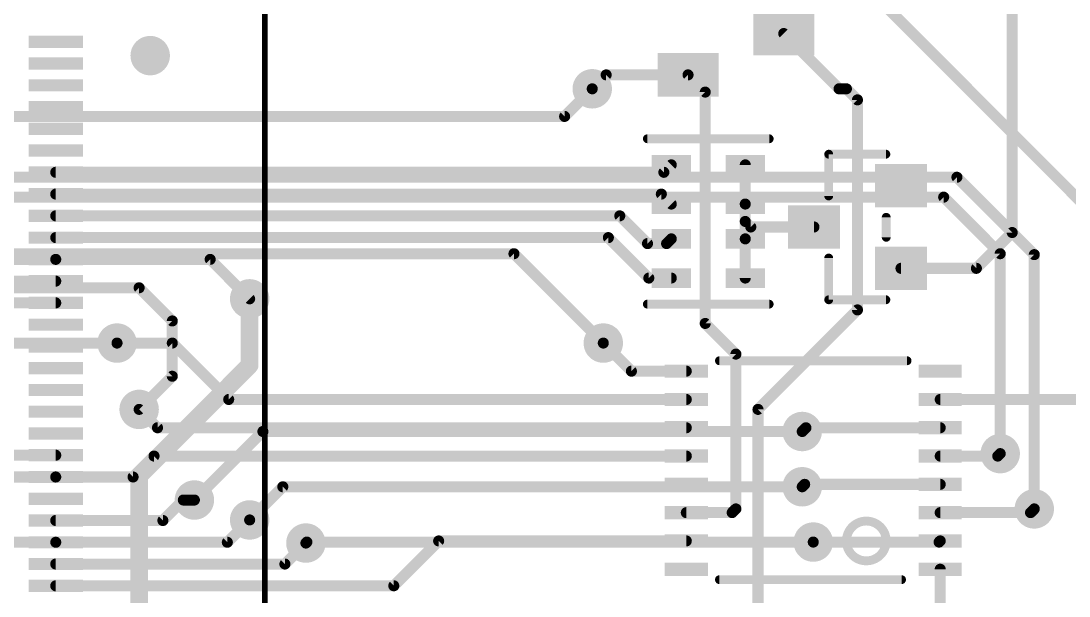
# Model space of a CAD drawing. Extents: x -11.1 to 62.6, y -8.5 to 38.4.
# Drawn here: x 20.65 to 44.74, y 7.65 to 20.86 of the extents above; entities that cross this region are included whole.
import ezdxf

# ---------------------------------------------------------------- set-up
doc = ezdxf.new("R2010")
doc.units = 0
for name, color, linetype in [('1', 12, 'CONTINUOUS'), ('16', 5, 'CONTINUOUS'), ('18', 110, 'CONTINUOUS'), ('21', 40, 'CONTINUOUS')]:
    doc.layers.add(name, color=color, linetype=linetype)

# ---------------------------------------------------------------- blocks, each defined once
blk = doc.blocks.new('RECT')
blk.add_solid([(-0.5, -0.5), (0.5, -0.5), (-0.5, 0.5), (0.5, 0.5)])
blk = doc.blocks.new('ROUNDV')
at = {"const_width": 0.5}
blk.add_lwpolyline([(0, -0.25, 1), (0, 0.25, 1), (0, -0.25)], format="xyb", dxfattribs=at)

msp = doc.modelspace()

# ---------------------------------------------------------------- linework, layer by layer
at = {"layer": '1', "const_width": 0.254}
for points in [[(43.434, 22.606), (43.434, 16.002)], [(38.184, 20.574), (39.454, 19.304)], [(33.782, 19.304), (34.102, 19.624)], [(34.102, 19.624), (35.984, 19.624)], [(36.3792, 19.2288), (35.984, 19.624)], [(36.3792, 13.9128), (36.3792, 19.2288)], [(39.454, 19.304), (39.624, 19.304)], [(39.624, 19.304), (39.878, 19.05)], [(39.878, 19.05), (39.878, 14.224)], [(35.428, 17.385), (35.599, 17.556)], [(37.299, 17.556), (37.299, 16.656)], [(21.451, 17.385), (35.428, 17.385)], [(21.451, 16.885), (35.37, 16.885)], [(35.37, 16.885), (35.599, 16.656)], [(37.299, 16.656), (37.299, 16.256)], [(21.451, 16.385), (34.415, 16.385)], [(34.415, 16.385), (35.052, 15.748)], [(37.299, 16.256), (37.299, 15.856)], [(37.426, 16.129), (37.299, 16.256)], [(38.878, 16.129), (37.426, 16.129)], [(21.451, 15.885), (34.153, 15.885)], [(34.153, 15.885), (35.082, 14.956)], [(35.491, 15.748), (35.599, 15.856)], [(37.299, 15.856), (37.299, 14.956)], [(43.434, 16.002), (42.611, 15.179)], [(35.052, 15.748), (35.491, 15.748)], [(21.451, 15.385), (19.921, 15.385)], [(21.451, 15.385), (25.001, 15.385)], [(25.908, 14.478), (25.001, 15.385)], [(42.611, 15.179), (40.878, 15.179)], [(21.451, 14.885), (16.663, 14.885)], [(35.082, 14.956), (35.599, 14.956)], [(21.451, 14.385), (19.812, 14.385)], [(39.878, 14.224), (37.592, 11.938)], [(37.084, 13.208), (36.3792, 13.9128)], [(24.13, 13.462), (22.86, 13.462)], [(25.426, 12.166), (24.13, 13.462)], [(34.036, 13.462), (34.682, 12.816)], [(37.084, 9.652), (37.084, 13.208)], [(34.682, 12.816), (35.9442, 12.816)], [(35.9442, 12.166), (25.426, 12.166)], [(45.186, 12.166), (41.7798, 12.166)], [(23.79, 11.516), (23.368, 11.938)], [(37.592, 11.938), (37.592, 6.695)], [(35.9442, 11.516), (23.79, 11.516)], [(38.608, 11.43), (38.694, 11.516)], [(41.7798, 11.516), (38.694, 11.516)], [(19.304, 10.885), (21.451, 10.885)], [(23.229, 10.385), (23.71, 10.866)], [(23.71, 10.866), (35.9442, 10.866)], [(43.1026, 10.866), (41.7798, 10.866)], [(43.1586, 10.922), (43.1026, 10.866)], [(13.687, 10.385), (21.451, 10.385)], [(21.451, 10.385), (23.229, 10.385)], [(38.608, 10.16), (38.664, 10.216)], [(41.7798, 10.216), (38.664, 10.216)], [(23.9134, 9.385), (24.384, 9.8556)], [(24.384, 9.8556), (24.638, 9.8556)], [(35.9442, 9.566), (36.998, 9.566)], [(36.998, 9.566), (37.084, 9.652)], [(43.856, 9.566), (41.7798, 9.566)], [(43.942, 9.652), (43.856, 9.566)], [(21.451, 9.385), (23.9134, 9.385)], [(25.395, 8.885), (25.908, 9.398)], [(20.435, 8.885), (21.451, 8.885)], [(21.451, 8.885), (25.395, 8.885)], [(26.7182, 8.385), (27.2006, 8.8674)], [(29.221, 7.885), (30.252, 8.916)], [(30.252, 8.916), (35.9442, 8.916)], [(41.7538, 8.89), (38.862, 8.89)], [(41.7798, 8.916), (41.7538, 8.89)], [(21.451, 8.385), (26.7182, 8.385)], [(41.7798, 8.266), (41.7798, 6.7888)], [(21.451, 7.885), (29.221, 7.885)]]:
    msp.add_lwpolyline(points, dxfattribs=at)
at = {"layer": '1', "const_width": 0.127}
for points in [[(38.2289, 20.6189, 1), (38.1391, 20.5291)], [(34.102, 19.6875, 1), (34.102, 19.5605)], [(34.1469, 19.5791, 1), (34.0571, 19.6689)], [(36.0289, 19.6689, 1), (35.9391, 19.5791)], [(35.984, 19.5605, 1), (35.984, 19.6875)], [(33.7371, 19.3489, 1), (33.8269, 19.2591)], [(36.4427, 19.2288, 1), (36.3157, 19.2288)], [(36.3343, 19.1839, 1), (36.4241, 19.2737)], [(39.454, 19.3675, 1), (39.454, 19.2405)], [(39.4091, 19.2591, 1), (39.4989, 19.3489)], [(39.6689, 19.3489, 1), (39.5791, 19.2591)], [(39.624, 19.2405, 1), (39.624, 19.3675)], [(39.9415, 19.05, 1), (39.8145, 19.05)], [(39.8331, 19.0051, 1), (39.9229, 19.0949)], [(35.6439, 17.5111, 1), (35.5541, 17.6009)], [(37.3625, 17.556, 1), (37.2355, 17.556)], [(21.451, 17.4485, 1), (21.451, 17.3215)], [(35.3831, 17.4299, 1), (35.4729, 17.3401)], [(35.428, 17.3215, 1), (35.428, 17.4485)], [(21.451, 16.9485, 1), (21.451, 16.8215)], [(35.4149, 16.9299, 1), (35.3251, 16.8401)], [(35.37, 16.8215, 1), (35.37, 16.9485)], [(35.5541, 16.6111, 1), (35.6439, 16.7009)], [(37.3625, 16.656, 1), (37.2355, 16.656)], [(37.2355, 16.656, 1), (37.3625, 16.656)], [(21.451, 16.4485, 1), (21.451, 16.3215)], [(34.4599, 16.4299, 1), (34.3701, 16.3401)], [(34.415, 16.3215, 1), (34.415, 16.4485)], [(37.3625, 16.256, 1), (37.2355, 16.256)], [(37.3439, 16.3009, 1), (37.2541, 16.2111)], [(37.2355, 16.256, 1), (37.3625, 16.256)], [(37.426, 16.1925, 1), (37.426, 16.0655)], [(37.3811, 16.0841, 1), (37.4709, 16.1739)], [(38.878, 16.0655, 1), (38.878, 16.1925)], [(21.451, 15.9485, 1), (21.451, 15.8215)], [(34.1979, 15.9299, 1), (34.1081, 15.8401)], [(34.153, 15.8215, 1), (34.153, 15.9485)], [(35.6439, 15.8111, 1), (35.5541, 15.9009)], [(37.3625, 15.856, 1), (37.2355, 15.856)], [(37.2355, 15.856, 1), (37.3625, 15.856)], [(43.3705, 16.002, 1), (43.4975, 16.002)], [(43.4789, 15.9571, 1), (43.3891, 16.0469)], [(35.052, 15.8115, 1), (35.052, 15.6845)], [(35.0071, 15.7031, 1), (35.0969, 15.7929)], [(35.4461, 15.7929, 1), (35.5359, 15.7031)], [(35.491, 15.6845, 1), (35.491, 15.8115)], [(21.451, 15.4485, 1), (21.451, 15.3215)], [(21.451, 15.3215, 1), (21.451, 15.4485)], [(25.0459, 15.4299, 1), (24.9561, 15.3401)], [(25.001, 15.3215, 1), (25.001, 15.4485)], [(40.878, 15.2425, 1), (40.878, 15.1155)], [(42.5661, 15.2239, 1), (42.6559, 15.1341)], [(42.611, 15.1155, 1), (42.611, 15.2425)], [(21.451, 14.8215, 1), (21.451, 14.9485)], [(35.082, 15.0195, 1), (35.082, 14.8925)], [(35.0371, 14.9111, 1), (35.1269, 15.0009)], [(35.599, 14.8925, 1), (35.599, 15.0195)], [(37.2355, 14.956, 1), (37.3625, 14.956)], [(21.451, 14.3215, 1), (21.451, 14.4485)], [(25.8631, 14.4331, 1), (25.9529, 14.5229)], [(39.8145, 14.224, 1), (39.9415, 14.224)], [(39.9229, 14.1791, 1), (39.8331, 14.2689)], [(36.4241, 13.9577, 1), (36.3343, 13.8679)], [(36.3157, 13.9128, 1), (36.4427, 13.9128)], [(22.86, 13.5255, 1), (22.86, 13.3985)], [(24.1749, 13.5069, 1), (24.0851, 13.4171)], [(24.13, 13.3985, 1), (24.13, 13.5255)], [(34.0809, 13.5069, 1), (33.9911, 13.4171)], [(37.1475, 13.208, 1), (37.0205, 13.208)], [(37.0391, 13.1631, 1), (37.1289, 13.2529)], [(34.682, 12.8795, 1), (34.682, 12.7525)], [(34.6371, 12.7711, 1), (34.7269, 12.8609)], [(35.9442, 12.7525, 1), (35.9442, 12.8795)], [(25.426, 12.2295, 1), (25.426, 12.1025)], [(35.9442, 12.1025, 1), (35.9442, 12.2295)], [(41.7798, 12.2295, 1), (41.7798, 12.1025)], [(23.4129, 11.9829, 1), (23.3231, 11.8931)], [(25.3811, 12.1211, 1), (25.4709, 12.2109)], [(37.6555, 11.938, 1), (37.5285, 11.938)], [(37.5471, 11.9829, 1), (37.6369, 11.8931)], [(23.79, 11.5795, 1), (23.79, 11.4525)], [(23.7451, 11.4711, 1), (23.8349, 11.5609)], [(35.9442, 11.4525, 1), (35.9442, 11.5795)], [(38.694, 11.5795, 1), (38.694, 11.4525)], [(38.7389, 11.4711, 1), (38.6491, 11.5609)], [(41.7798, 11.4525, 1), (41.7798, 11.5795)], [(38.5631, 11.4749, 1), (38.6529, 11.3851)], [(21.451, 10.8215, 1), (21.451, 10.9485)], [(23.71, 10.9295, 1), (23.71, 10.8025)], [(23.7549, 10.8211, 1), (23.6651, 10.9109)], [(35.9442, 10.8025, 1), (35.9442, 10.9295)], [(41.7798, 10.9295, 1), (41.7798, 10.8025)], [(43.0577, 10.9109, 1), (43.1475, 10.8211)], [(43.1026, 10.8025, 1), (43.1026, 10.9295)], [(43.2035, 10.8771, 1), (43.1137, 10.9669)], [(21.451, 10.4485, 1), (21.451, 10.3215)], [(21.451, 10.3215, 1), (21.451, 10.4485)], [(23.1841, 10.4299, 1), (23.2739, 10.3401)], [(23.229, 10.3215, 1), (23.229, 10.4485)], [(38.5631, 10.2049, 1), (38.6529, 10.1151)], [(38.664, 10.2795, 1), (38.664, 10.1525)], [(38.7089, 10.1711, 1), (38.6191, 10.2609)], [(41.7798, 10.1525, 1), (41.7798, 10.2795)], [(24.384, 9.9191, 1), (24.384, 9.7921)], [(24.4289, 9.8107, 1), (24.3391, 9.9005)], [(24.638, 9.7921, 1), (24.638, 9.9191)], [(35.9442, 9.6295, 1), (35.9442, 9.5025)], [(36.9531, 9.6109, 1), (37.0429, 9.5211)], [(36.998, 9.5025, 1), (36.998, 9.6295)], [(37.0205, 9.652, 1), (37.1475, 9.652)], [(37.1289, 9.6071, 1), (37.0391, 9.6969)], [(41.7798, 9.6295, 1), (41.7798, 9.5025)], [(43.8111, 9.6109, 1), (43.9009, 9.5211)], [(43.856, 9.5025, 1), (43.856, 9.6295)], [(43.9869, 9.6071, 1), (43.8971, 9.6969)], [(21.451, 9.4485, 1), (21.451, 9.3215)], [(23.8685, 9.4299, 1), (23.9583, 9.3401)], [(23.9134, 9.3215, 1), (23.9134, 9.4485)], [(25.9529, 9.3531, 1), (25.8631, 9.4429)], [(21.451, 8.9485, 1), (21.451, 8.8215)], [(21.451, 8.8215, 1), (21.451, 8.9485)], [(25.3501, 8.9299, 1), (25.4399, 8.8401)], [(25.395, 8.8215, 1), (25.395, 8.9485)], [(27.2455, 8.8225, 1), (27.1557, 8.9123)], [(30.252, 8.9795, 1), (30.252, 8.8525)], [(30.2969, 8.8711, 1), (30.2071, 8.9609)], [(35.9442, 8.8525, 1), (35.9442, 8.9795)], [(38.862, 8.9535, 1), (38.862, 8.8265)], [(41.7089, 8.9349, 1), (41.7987, 8.8451)], [(41.8247, 8.8711, 1), (41.7349, 8.9609)], [(41.7538, 8.8265, 1), (41.7538, 8.9535)], [(21.451, 8.4485, 1), (21.451, 8.3215)], [(26.6733, 8.4299, 1), (26.7631, 8.3401)], [(26.7182, 8.3215, 1), (26.7182, 8.4485)], [(41.8433, 8.266, 1), (41.7163, 8.266)], [(21.451, 7.9485, 1), (21.451, 7.8215)], [(29.1761, 7.9299, 1), (29.2659, 7.8401)], [(29.221, 7.8215, 1), (29.221, 7.9485)]]:
    msp.add_lwpolyline(points, format="xyb", dxfattribs=at)
at = {"layer": '16'}
for points, const_width in [([(38.1, 23.622), (45.466, 16.256)], 0.254), ([(33.147, 18.669), (33.782, 19.304)], 0.254), ([(33.147, 18.669), (13.1304, 18.669)], 0.254), ([(12.4954, 17.272), (42.164, 17.272)], 0.254), ([(43.942, 15.494), (42.164, 17.272)], 0.254), ([(13.1461, 16.8148), (41.8592, 16.8148)], 0.254), ([(41.8592, 16.8148), (43.1586, 15.5154)], 0.254), ([(16.002, 15.5154), (31.9826, 15.5154)], 0.254), ([(31.9826, 15.5154), (34.036, 13.462)], 0.254), ([(43.1586, 15.5154), (43.1586, 10.922)], 0.254), ([(43.942, 15.494), (43.942, 9.652)], 0.254), ([(23.368, 14.732), (12.1001, 14.732)], 0.254), ([(24.13, 13.97), (23.368, 14.732)], 0.254), ([(25.908, 14.478), (25.908, 12.954)], 0.4064), ([(24.13, 12.7), (24.13, 13.97)], 0.254), ([(22.86, 13.462), (20.066, 13.462)], 0.254), ([(23.368, 10.414), (25.908, 12.954)], 0.4064), ([(23.368, 11.938), (24.13, 12.7)], 0.254), ([(24.638, 9.8556), (26.2124, 11.43)], 0.254), ([(26.2124, 11.43), (38.608, 11.43)], 0.254), ([(23.368, 10.414), (23.368, 7.1016)], 0.4064), ([(25.908, 9.398), (26.67, 10.16)], 0.254), ([(26.67, 10.16), (38.608, 10.16)], 0.254), ([(27.2006, 8.8674), (27.2232, 8.89)], 0.254), ([(27.2232, 8.89), (38.862, 8.89)], 0.254)]:
    msp.add_lwpolyline(points, dxfattribs=dict(at, const_width=const_width))
for points, const_width in [([(33.8269, 19.2591, 1), (33.7371, 19.3489)], 0.127), ([(33.147, 18.6055, 1), (33.147, 18.7325)], 0.127), ([(33.1021, 18.7139, 1), (33.1919, 18.6241)], 0.127), ([(42.2089, 17.3169, 1), (42.1191, 17.2271)], 0.127), ([(42.164, 17.2085, 1), (42.164, 17.3355)], 0.127), ([(41.9041, 16.8597, 1), (41.8143, 16.7699)], 0.127), ([(41.8592, 16.7513, 1), (41.8592, 16.8783)], 0.127), ([(32.0275, 15.5603, 1), (31.9377, 15.4705)], 0.127), ([(31.9826, 15.4519, 1), (31.9826, 15.5789)], 0.127), ([(43.2221, 15.5154, 1), (43.0951, 15.5154)], 0.127), ([(43.1137, 15.4705, 1), (43.2035, 15.5603)], 0.127), ([(44.0055, 15.494, 1), (43.8785, 15.494)], 0.127), ([(43.8971, 15.4491, 1), (43.9869, 15.5389)], 0.127), ([(23.4129, 14.7769, 1), (23.3231, 14.6871)], 0.127), ([(23.368, 14.6685, 1), (23.368, 14.7955)], 0.127), ([(26.0096, 14.478, 1), (25.8064, 14.478)], 0.2032), ([(24.1935, 13.97, 1), (24.0665, 13.97)], 0.127), ([(24.0851, 13.9251, 1), (24.1749, 14.0149)], 0.127), ([(22.86, 13.3985, 1), (22.86, 13.5255)], 0.127), ([(33.9911, 13.4171, 1), (34.0809, 13.5069)], 0.127), ([(25.8064, 12.954, 1), (26.0096, 12.954)], 0.2032), ([(25.9798, 12.8822, 1), (25.8362, 13.0258)], 0.2032), ([(24.1749, 12.6551, 1), (24.0851, 12.7449)], 0.127), ([(24.0665, 12.7, 1), (24.1935, 12.7)], 0.127), ([(23.3231, 11.9829, 1), (23.4129, 11.8931)], 0.127), ([(26.2124, 11.4935, 1), (26.2124, 11.3665)], 0.127), ([(26.2573, 11.3851, 1), (26.1675, 11.4749)], 0.127), ([(38.608, 11.3665, 1), (38.608, 11.4935)], 0.127), ([(43.0951, 10.922, 1), (43.2221, 10.922)], 0.127), ([(23.4696, 10.414, 1), (23.2664, 10.414)], 0.2032), ([(23.2962, 10.4858, 1), (23.4398, 10.3422)], 0.2032), ([(26.67, 10.2235, 1), (26.67, 10.0965)], 0.127), ([(26.7149, 10.1151, 1), (26.6251, 10.2049)], 0.127), ([(38.608, 10.0965, 1), (38.608, 10.2235)], 0.127), ([(24.5931, 9.9005, 1), (24.6829, 9.8107)], 0.127), ([(43.8785, 9.652, 1), (44.0055, 9.652)], 0.127), ([(25.8631, 9.4429, 1), (25.9529, 9.3531)], 0.127), ([(27.1557, 8.9123, 1), (27.2455, 8.8225)], 0.127), ([(27.2232, 8.9535, 1), (27.2232, 8.8265)], 0.127), ([(27.2681, 8.8451, 1), (27.1783, 8.9349)], 0.127), ([(38.862, 8.8265, 1), (38.862, 8.9535)], 0.127)]:
    msp.add_lwpolyline(points, format="xyb", dxfattribs=dict(at, const_width=const_width))
at = {"layer": '21'}
for points, const_width in [([(26.257, 3.785), (26.257, 23.485)], 0.127), ([(35.049, 18.156), (37.849, 18.156)], 0.2032), ([(39.2176, 17.8014), (40.5304, 17.8014)], 0.2032), ([(39.2176, 16.8426), (39.2176, 17.8014)], 0.2032), ([(40.5384, 16.3514), (40.5384, 15.8926)], 0.2032), ([(39.2176, 14.4566), (39.2176, 15.4154)], 0.2032), ([(37.849, 14.356), (35.049, 14.356)], 0.2032), ([(40.5304, 14.4566), (39.2176, 14.4566)], 0.2032), ([(36.7062, 13.0556), (41.0178, 13.0556)], 0.2032), ([(40.8908, 8.0264), (36.7062, 8.0264)], 0.2032)]:
    msp.add_lwpolyline(points, dxfattribs=dict(at, const_width=const_width))
for points, const_width in [([(35.049, 18.2068, 1), (35.049, 18.1052)], 0.1016), ([(37.849, 18.1052, 1), (37.849, 18.2068)], 0.1016), ([(39.2176, 17.8522, 1), (39.2176, 17.7506)], 0.1016), ([(39.2684, 17.8014, 1), (39.1668, 17.8014)], 0.1016), ([(40.5304, 17.7506, 1), (40.5304, 17.8522)], 0.1016), ([(39.1668, 16.8426, 1), (39.2684, 16.8426)], 0.1016), ([(40.5892, 16.3514, 1), (40.4876, 16.3514)], 0.1016), ([(40.4876, 15.8926, 1), (40.5892, 15.8926)], 0.1016), ([(39.2684, 15.4154, 1), (39.1668, 15.4154)], 0.1016), ([(35.049, 14.4068, 1), (35.049, 14.3052)], 0.1016), ([(37.849, 14.3052, 1), (37.849, 14.4068)], 0.1016), ([(39.2176, 14.5074, 1), (39.2176, 14.4058)], 0.1016), ([(39.1668, 14.4566, 1), (39.2684, 14.4566)], 0.1016), ([(40.5304, 14.4058, 1), (40.5304, 14.5074)], 0.1016), ([(36.7062, 13.1064, 1), (36.7062, 13.0048)], 0.1016), ([(41.0178, 13.0048, 1), (41.0178, 13.1064)], 0.1016), ([(40.0812, 8.4582, 1), (40.0812, 9.3726, 1), (40.0812, 8.4582)], 0.2032), ([(36.7062, 8.0772, 1), (36.7062, 7.9756)], 0.1016), ([(40.8908, 7.9756, 1), (40.8908, 8.0772)], 0.1016)]:
    msp.add_lwpolyline(points, format="xyb", dxfattribs=dict(at, const_width=const_width))

# ---------------------------------------------------------------- block references
at = {"layer": '1'}
for p, yscale, rotation in [((38.184, 20.574), 1.4, 270), ((35.984, 19.624), 1.4, 270), ((40.878, 17.079), 1.2, 90), ((38.878, 16.129), 1.2, 90), ((40.878, 15.179), 1.2, 90)]:
    msp.add_blockref('RECT', p, dxfattribs=dict(at, yscale=yscale, rotation=rotation))
for p, xscale, yscale, rotation in [((21.451, 20.385), 0.28, 1.25, 270), ((21.451, 19.885), 0.28, 1.25, 270), ((21.451, 19.385), 0.28, 1.25, 270), ((21.451, 18.885), 0.28, 1.25, 270), ((21.451, 18.385), 0.28, 1.25, 270), ((21.451, 17.885), 0.28, 1.25, 270), ((35.599, 17.556), 0.45, 0.9, 270), ((37.299, 17.556), 0.45, 0.9, 270), ((21.451, 17.385), 0.28, 1.25, 270), ((21.451, 16.885), 0.28, 1.25, 270), ((35.599, 16.656), 0.45, 0.9, 270), ((37.299, 16.656), 0.45, 0.9, 270), ((21.451, 16.385), 0.28, 1.25, 270), ((21.451, 15.885), 0.28, 1.25, 270), ((35.599, 15.856), 0.45, 0.9, 270), ((37.299, 15.856), 0.45, 0.9, 270), ((21.451, 15.385), 0.28, 1.25, 270), ((35.599, 14.956), 0.45, 0.9, 270), ((37.299, 14.956), 0.45, 0.9, 270), ((21.451, 14.885), 0.28, 1.25, 270), ((21.451, 14.385), 0.28, 1.25, 270), ((21.451, 13.885), 0.28, 1.25, 270), ((21.451, 13.385), 0.28, 1.25, 270), ((21.451, 12.885), 0.28, 1.25, 270), ((35.9442, 12.816), 0.3048, 0.9906, 90), ((41.7798, 12.816), 0.3048, 0.9906, 90), ((21.451, 12.385), 0.28, 1.25, 270), ((35.9442, 12.166), 0.3048, 0.9906, 90), ((41.7798, 12.166), 0.3048, 0.9906, 90), ((21.451, 11.885), 0.28, 1.25, 270), ((35.9442, 11.516), 0.3048, 0.9906, 90), ((41.7798, 11.516), 0.3048, 0.9906, 90), ((21.451, 11.385), 0.28, 1.25, 270), ((21.451, 10.885), 0.28, 1.25, 270), ((35.9442, 10.866), 0.3048, 0.9906, 90), ((41.7798, 10.866), 0.3048, 0.9906, 90), ((21.451, 10.385), 0.28, 1.25, 270), ((35.9442, 10.216), 0.3048, 0.9906, 90), ((41.7798, 10.216), 0.3048, 0.9906, 90), ((21.451, 9.885), 0.28, 1.25, 270), ((35.9442, 9.566), 0.3048, 0.9906, 90), ((41.7798, 9.566), 0.3048, 0.9906, 90), ((21.451, 9.385), 0.28, 1.25, 270), ((21.451, 8.885), 0.28, 1.25, 270), ((35.9442, 8.916), 0.3048, 0.9906, 90), ((41.7798, 8.916), 0.3048, 0.9906, 90), ((21.451, 8.385), 0.28, 1.25, 270), ((35.9442, 8.266), 0.3048, 0.9906, 90), ((41.7798, 8.266), 0.3048, 0.9906, 90), ((21.451, 7.885), 0.28, 1.25, 270)]:
    msp.add_blockref('RECT', p, dxfattribs=dict(at, xscale=xscale, yscale=yscale, rotation=rotation))
at = {"layer": '18', "xscale": 0.9064, "yscale": 0.9064}
for p in [(23.622, 20.066), (23.622, 20.066), (33.782, 19.304), (33.782, 19.304), (25.908, 14.478), (25.908, 14.478), (22.86, 13.462), (22.86, 13.462), (34.036, 13.462), (34.036, 13.462), (23.368, 11.938), (23.368, 11.938), (38.608, 11.43), (38.608, 11.43), (43.1586, 10.922), (43.1586, 10.922), (38.608, 10.16), (38.608, 10.16), (24.638, 9.8556), (24.638, 9.8556), (43.942, 9.652), (43.942, 9.652), (25.908, 9.398), (25.908, 9.398), (27.2006, 8.8674), (27.2006, 8.8674), (38.862, 8.89), (38.862, 8.89)]:
    msp.add_blockref('ROUNDV', p, dxfattribs=at)

doc.saveas('drawing.dxf')
